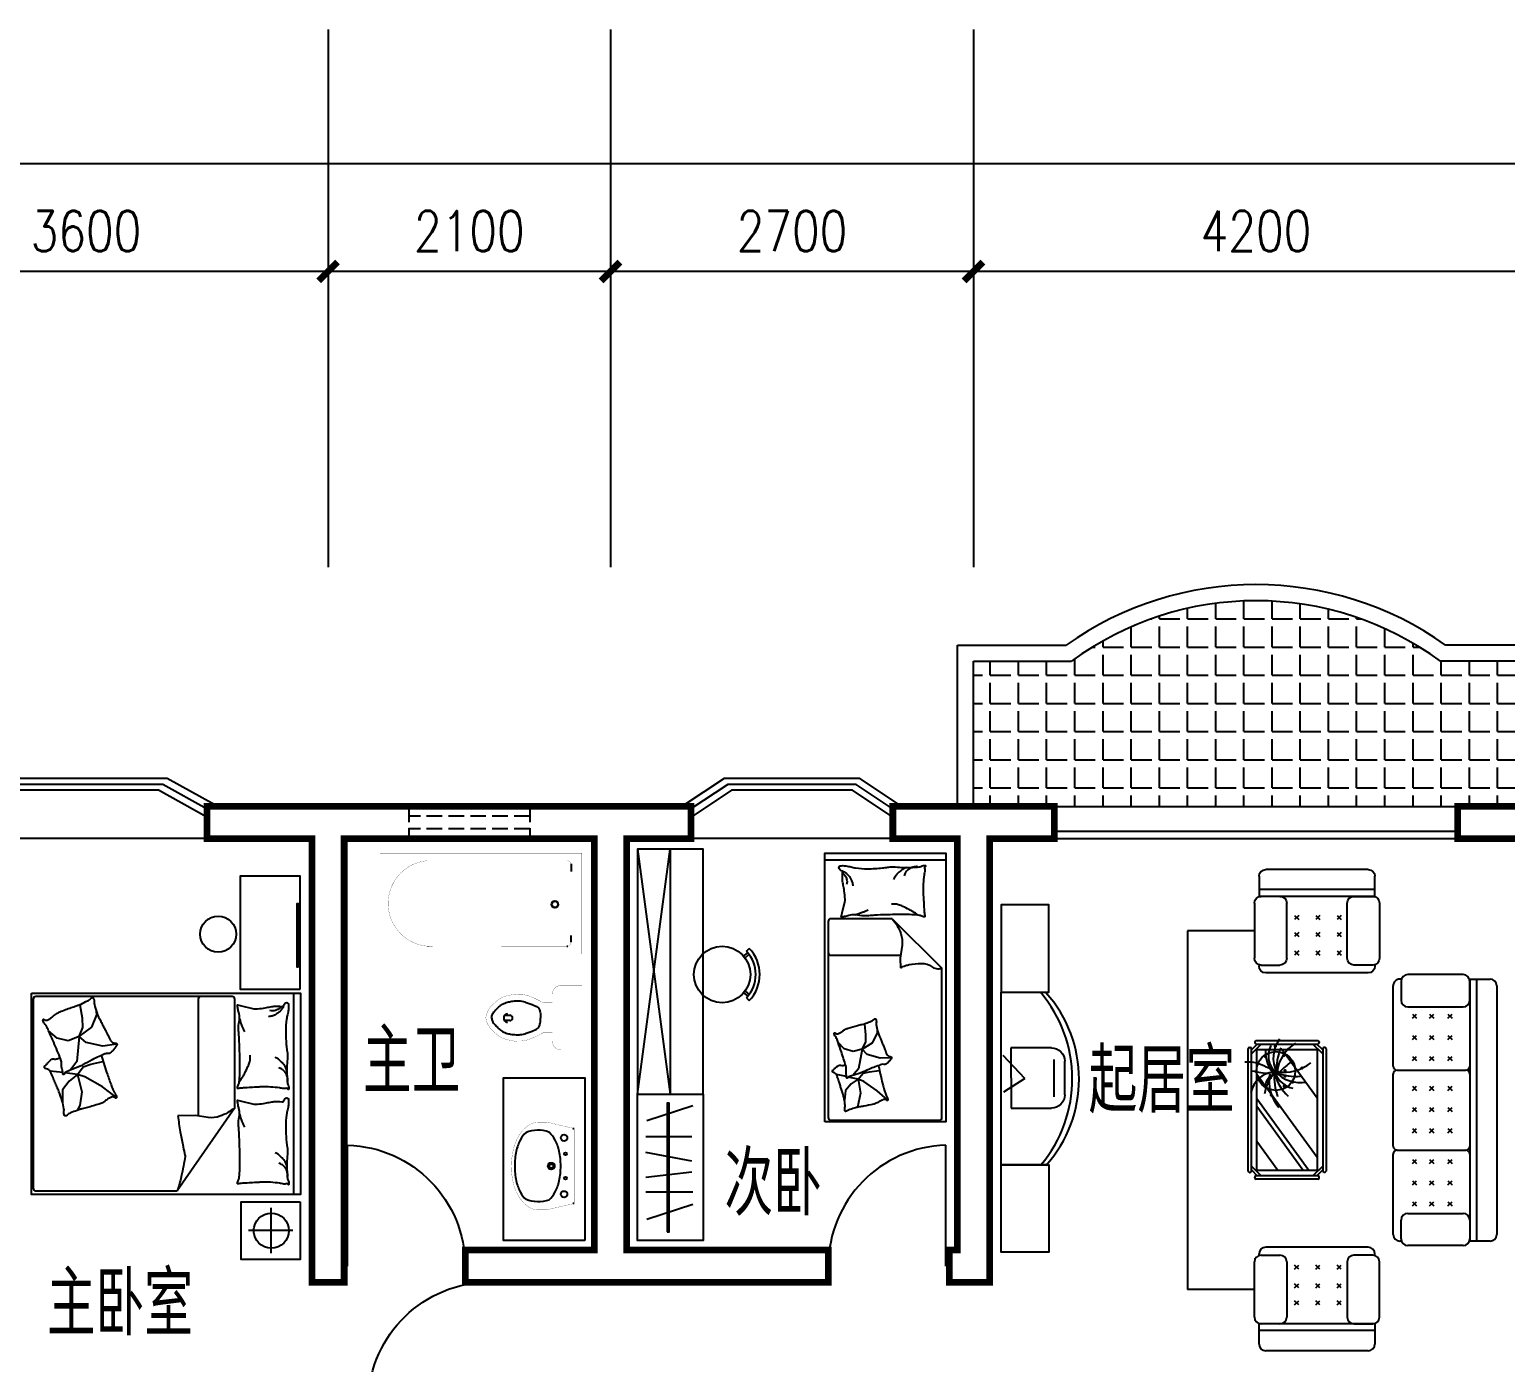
# Model space of a CAD drawing. Header units: millimetres. Extents: x 643 to 40043, y 348 to 31548.
# Drawn here: x 7823 to 18798, y 21630 to 31548 of the extents above; entities that cross this region are included whole.
import ezdxf
from ezdxf.enums import TextEntityAlignment as Align

# ---------------------------------------------------------------- set-up
doc = ezdxf.new("R2010")
doc.units = ezdxf.units.MM
doc.linetypes.add('DASH', pattern=[0.35, 0.25, -0.1])
for name, color, linetype in [('AXIS', 3, 'Continuous'), ('GROUND', 2, 'Continuous'), ('PUB_TEXT', 7, 'Continuous'), ('PUB_WALL', 255, 'Continuous'), ('PUB_WINDW', 7, 'Continuous'), ('WALL', 255, 'Continuous'), ('WINDOW', 2, 'Continuous')]:
    doc.layers.add(name, color=color, linetype=linetype)
doc.styles.add('_HZDX', font='txt.shx', dxfattribs={"width": 0.8, "bigfont": 'HZDX.shx'})
doc.styles.add('DIM_FONT', font='SIMPLEX', dxfattribs={"width": 0.8})
doc.styles.add('SIMPLEX', font='SIMPLEX.SHX')
doc.styles.get("Standard").update_dxf_attribs({"font": 'arial.ttf'})
doc.dimstyles.new('AXIS', dxfattribs={"dimtxt": 300, "dimasz": 1, "dimexe": 250, "dimexo": 300, "dimgap": 0.09, "dimtad": 1, "dimdec": 0, "dimzin": 0, "dimdsep": 46, "dimtxsty": 'DIM_FONT', "dimblk": '_DIMX', "dimcen": 0.09, "dimse1": 1, "dimse2": 1, "dimclrt": 7, "dimadec": 0, "dimazin": 0, "dimtfac": 1, "dimtdec": 0, "dimtix": 1, "dimtmove": 2, "dimatfit": 3, "dimldrblk": '_DIMX', "dimfxl": 1, "dimtolj": 1, "dimtzin": 0, "dimarcsym": 0})

# ---------------------------------------------------------------- blocks, each defined once
blk = doc.blocks.new('_DIMX')
at = {"const_width": 50}
blk.add_lwpolyline([(-70, -70), (70, 70)], dxfattribs=at)
blk = doc.blocks.new('*D35')
at = {"color": 0, "linetype": 'ByBlock', "transparency": 16777216}
blk.add_line((-228213, 37582), (-232411, 37582), dxfattribs=at)
at = {"layer": 'DEFPOINTS', "color": 0, "linetype": 'ByBlock', "transparency": 16777216}
for p in [(-232412, 37582), (-232412, 35382), (-228212, 35382)]:
    blk.add_point(p, dxfattribs=at)
at = {"color": 0, "linetype": 'ByBlock', "transparency": 16777216, "rotation": 180}
blk.add_blockref('_DIMX', (-232412, 37582), dxfattribs=at)
at = {"color": 0, "linetype": 'ByBlock', "transparency": 16777216}
blk.add_blockref('_DIMX', (-228212, 37582), dxfattribs=at)
at = {"color": 7, "linetype": 'ByBlock', "transparency": 16777216, "insert": (-230312, 37882), "char_height": 300, "attachment_point": 5, "style": 'DIM_FONT'}
blk.add_mtext('\\A1;4200', dxfattribs=at)
blk = doc.blocks.new('*D34')
at = {"color": 0, "linetype": 'ByBlock', "transparency": 16777216}
blk.add_line((-232413, 37582), (-235111, 37582), dxfattribs=at)
at = {"layer": 'DEFPOINTS', "color": 0, "linetype": 'ByBlock', "transparency": 16777216}
for p in [(-235112, 37582), (-235112, 35382), (-232412, 35382)]:
    blk.add_point(p, dxfattribs=at)
at = {"color": 0, "linetype": 'ByBlock', "transparency": 16777216, "rotation": 180}
blk.add_blockref('_DIMX', (-235112, 37582), dxfattribs=at)
at = {"color": 0, "linetype": 'ByBlock', "transparency": 16777216}
blk.add_blockref('_DIMX', (-232412, 37582), dxfattribs=at)
at = {"color": 7, "linetype": 'ByBlock', "transparency": 16777216, "insert": (-233762, 37882), "char_height": 300, "attachment_point": 5, "style": 'DIM_FONT'}
blk.add_mtext('\\A1;2700', dxfattribs=at)
blk = doc.blocks.new('*D33')
at = {"color": 0, "linetype": 'ByBlock', "transparency": 16777216}
blk.add_line((-235113, 37582), (-237211, 37582), dxfattribs=at)
at = {"layer": 'DEFPOINTS', "color": 0, "linetype": 'ByBlock', "transparency": 16777216}
for p in [(-237212, 37582), (-237212, 35382), (-235112, 35382)]:
    blk.add_point(p, dxfattribs=at)
at = {"color": 0, "linetype": 'ByBlock', "transparency": 16777216, "rotation": 180}
blk.add_blockref('_DIMX', (-237212, 37582), dxfattribs=at)
at = {"color": 0, "linetype": 'ByBlock', "transparency": 16777216}
blk.add_blockref('_DIMX', (-235112, 37582), dxfattribs=at)
at = {"color": 7, "linetype": 'ByBlock', "transparency": 16777216, "insert": (-236162, 37882), "char_height": 300, "attachment_point": 5, "style": 'DIM_FONT'}
blk.add_mtext('\\A1;2100', dxfattribs=at)
blk = doc.blocks.new('*D32')
at = {"color": 0, "linetype": 'ByBlock', "transparency": 16777216}
blk.add_line((-237213, 37582), (-240811, 37582), dxfattribs=at)
at = {"layer": 'DEFPOINTS', "color": 0, "linetype": 'ByBlock', "transparency": 16777216}
for p in [(-240812, 37582), (-240812, 35382), (-237212, 35382)]:
    blk.add_point(p, dxfattribs=at)
at = {"color": 0, "linetype": 'ByBlock', "transparency": 16777216, "rotation": 180}
blk.add_blockref('_DIMX', (-240812, 37582), dxfattribs=at)
at = {"color": 0, "linetype": 'ByBlock', "transparency": 16777216}
blk.add_blockref('_DIMX', (-237212, 37582), dxfattribs=at)
at = {"color": 7, "linetype": 'ByBlock', "transparency": 16777216, "insert": (-239012, 37882), "char_height": 300, "attachment_point": 5, "style": 'DIM_FONT'}
blk.add_mtext('\\A1;3600', dxfattribs=at)
blk = doc.blocks.new('*D31')
at = {"color": 0, "linetype": 'ByBlock', "transparency": 16777216}
blk.add_line((-213013, 38382), (-240811, 38382), dxfattribs=at)
at = {"layer": 'DEFPOINTS', "color": 0, "linetype": 'ByBlock', "transparency": 16777216}
for p in [(-240812, 38382), (-240812, 35382), (-213012, 35382)]:
    blk.add_point(p, dxfattribs=at)
at = {"color": 0, "linetype": 'ByBlock', "transparency": 16777216, "rotation": 180}
blk.add_blockref('_DIMX', (-240812, 38382), dxfattribs=at)
at = {"color": 0, "linetype": 'ByBlock', "transparency": 16777216}
blk.add_blockref('_DIMX', (-213012, 38382), dxfattribs=at)
at = {"color": 7, "linetype": 'ByBlock', "transparency": 16777216, "insert": (-226912, 38682), "char_height": 300, "attachment_point": 5, "style": 'DIM_FONT'}
blk.add_mtext('\\A1;27800', dxfattribs=at)
blk = doc.blocks.new('M_A13ZTG')
for p, q in [((-0.5018, 0.2083), (0.4982, 0.2083)), ((-0.5018, 0.2083), (-0.5018, 0.1896)), ((-0.5018, 0.1896), (0.4982, 0.1896)), ((0.4982, 0.2083), (0.4982, 0.1896))]:
    blk.add_line(p, q)
blk = doc.blocks.new('M_A2ZXL')
blk.add_line((-0.472, 0), (-0.472, -1))
blk.add_arc((-0.5, 0), 1, 271.6231, 0)
blk = doc.blocks.new('M_E4')
for p, q in [((670, -80), (670, -137)), ((670, -86), (670, -97)), ((670, -663), (670, -614))]:
    blk.add_line(p, q)
at = {"const_width": 1.5}
for points in [[(-750, -750), (-750, 0)], [(-750, 0), (750, 0)], [(750, 0), (750, -750)], [(608, -56), (640, -56)], [(670, -90), (670, -656)], [(670, -663), (670, -655)], [(750, -750), (-750, -750)]]:
    blk.add_lwpolyline(points, dxfattribs=at)
for points in [[(-399, -56, 0.930688), (-388, -693, 0.930688)], [(670, -86, 0.414214), (640, -56, 0.414214)], [(670, -90, 0.041784), (670, -85, 0.412615)], [(640, -693, 0.414214), (670, -663, 0.414214)]]:
    blk.add_lwpolyline(points, format="xyb", dxfattribs=at)
at = {"const_width": 1.5, "flags": 128}
for points in [[(-399, -56), (608, -56)], [(-399, -694), (645, -692)]]:
    blk.add_lwpolyline(points, dxfattribs=at)
for radius in [25, 23]:
    blk.add_circle((550, -381), radius)
blk.add_arc((640, -663), 30, 270, 280.176)
at = {"width": 0.8, "flags": 9}
for tag in ['XSIZE', 'YSIZE']:
    blk.add_attdef(tag, (0, 0), '', height=0.5, dxfattribs=at)
blk = doc.blocks.new('M_E13')
for p, q in [((-572, 18), (-536, 18)), ((-572, 18), (-572, 18)), ((-536, -22), (-572, -21))]:
    blk.add_line(p, q)
at = {"const_width": 1.5}
for points in [[(-155, 240, 0.414214), (-220, 175, 0.414214)], [(-715, 0, -0.037932), (-709, 28, -0.057502), (-702, 46, -0.011128), (-686, 72, -0.047419), (-682, 78, -0.013557), (-669, 92, -0.010422), (-651, 109, -0.006492), (-632, 126, -0.010986), (-621, 135, -0.031118), (-607, 144, -0.031821), (-592, 152, -0.025304), (-572, 159, -0.028493), (-555, 164), (-520, 171), (-500, 175, -0.104917), (-492, 175, 0.047512), (-474, 173, 0.018859), (-460, 173, -0.025251), (-449, 173, -0.024361), (-434, 171, -0.018727), (-416, 168, -0.011084), (-401, 164, -0.017664), (-391, 161, -0.012553), (-375, 154, -0.012341), (-358, 147), (-320, 128, -0.005054), (-308, 122, -0.002567), (-285, 110)], [(-715, 0, 0.037932), (-709, -28, 0.057502), (-702, -46, 0.011128), (-686, -72, 0.047419), (-682, -78, 0.013557), (-669, -92, 0.010422), (-651, -109, 0.006492), (-632, -126, 0.010986), (-621, -135, 0.031118), (-607, -144, 0.031821), (-592, -152, 0.025304), (-572, -159, 0.028493), (-555, -164), (-520, -171), (-500, -175, 0.104917), (-492, -175, -0.047512), (-474, -173, -0.018859), (-460, -173, 0.025251), (-449, -173, 0.024361), (-434, -171, 0.018727), (-416, -168, 0.011084), (-401, -164, 0.017664), (-391, -161, 0.012553), (-375, -154, 0.012341), (-358, -147), (-320, -128, 0.005054), (-308, -122, 0.002567), (-285, -110)], [(-220, -175, 0.414214), (-155, -240, 0.414214)]]:
    blk.add_lwpolyline(points, format="xyb", dxfattribs=at)
for points in [[(0, 240), (-155, 240)], [(0, -240), (0, 240)], [(-220, 110), (-285, 110)], [(-220, 175), (-220, -175)], [(-285, -110), (-220, -110)], [(-155, -240), (0, -240)]]:
    blk.add_lwpolyline(points, dxfattribs=at)
for points in [[(-672, -1, -0.054114), (-666, 25, -0.08891), (-658, 39, -0.006714), (-643, 55, -0.014531), (-636, 63, -0.010713), (-618, 80, -0.017575), (-606, 90, -0.037222), (-591, 100, -0.034599), (-573, 109, -0.02298), (-556, 115, -0.023613), (-539, 119, -0.014842), (-522, 122, -0.012533), (-502, 125, -0.021838), (-477, 126, -0.029407), (-459, 125, -0.029465), (-436, 121, -0.031881), (-416, 114), (-371, 97), (-337, 83, -0.135973), (-324, 73, -0.099517), (-314, 52, -0.016651), (-311, 40, -0.010977), (-308, 20, -0.015331), (-308, 12, -0.010106), (-307, -1)], [(-672, -1, 0.054114), (-666, -26, 0.08891), (-658, -40, 0.006714), (-643, -57, 0.014531), (-636, -64, 0.010713), (-618, -82, 0.017575), (-606, -92, 0.037222), (-591, -102, 0.034599), (-573, -111, 0.02298), (-556, -117, 0.023613), (-539, -121, 0.014842), (-522, -124, 0.012533), (-502, -126, 0.021838), (-477, -127, 0.029407), (-459, -126, 0.029465), (-436, -122, 0.031881), (-416, -116), (-371, -99), (-337, -85, 0.135973), (-324, -75, 0.099517), (-314, -54, 0.016651), (-311, -41, 0.010977), (-308, -21, 0.015331), (-308, -13, 0.010106), (-307, -1)]]:
    blk.add_lwpolyline(points, format="xyb")
for centre, radius, start, end in [((-549, -3), 33.2, 100.0495, 259.9505), ((-536, -2), 20, 270, 90)]:
    blk.add_arc(centre, radius, start, end)
at = {"width": 0.8, "flags": 9}
for tag in ['XSIZE', 'YSIZE']:
    blk.add_attdef(tag, (0, 0), '', height=0.5, dxfattribs=at)
blk = doc.blocks.new('_GCBLK')
at = {"linetype": 'DASH'}
for p, q in [((-0.5, -0.5), (-0.5, 0.5)), ((0.5, -0.5), (0.5, 0.5)), ((-0.5, 0.2), (0.5, 0.2)), ((-0.5, -0.2), (0.5, -0.2))]:
    blk.add_line(p, q, dxfattribs=at)
at = {"style": 'SIMPLEX', "flags": 9}
blk.add_attdef('A', text='', height=1, dxfattribs=at).set_placement((0, 1.5), align=Align.MIDDLE)
blk = doc.blocks.new('M_E11')
for p, q in [((-280, -10), (-280, 0)), ((280, 0), (280, -10)), ((-251, -189), (-251, -186)), ((-248, -183), (-250, -185))]:
    blk.add_line(p, q)
at = {"const_width": 1.5}
for points in [[(-280, 0), (280, 0)], [(-326, -200), (-280, -5)], [(326, -204), (280, -5)]]:
    blk.add_lwpolyline(points, dxfattribs=at)
for points in [[(253, -188, 0.098208), (193, -141, 0.066287), (110, -111, 0.052428), (0, -100, 0.052428), (-110, -111, 0.066287), (-193, -141, 0.093876), (-251, -186, 0.171377)], [(-250, -358, 0.091341), (-193, -401, 0.066287), (-110, -431, 0.052428), (0, -442, 0.052428), (110, -431, 0.066287), (193, -401, 0.091756), (250, -358, 0.171377)]]:
    blk.add_lwpolyline(points, format="xyb")
for points in [[(-326, -200, 0.008223), (-326, -204, 0.149285)], [(-326, -266, 0.149285), (-304, -337, 0.107079), (-231, -408, 0.075625), (-131, -450, 0.062436), (-1, -467, 0.062436), (130, -452, 0.075625), (230, -410, 0.107079), (304, -339, 0.149285), (326, -268, 0.005205), (326, -266, 0.086596)]]:
    blk.add_lwpolyline(points, format="xyb", dxfattribs=at)
at = {"const_width": 1.5, "flags": 128}
for points in [[(-326, -204), (-326, -268)], [(326, -204), (326, -268)]]:
    blk.add_lwpolyline(points, dxfattribs=at)
at = {"flags": 128}
for points in [[(-253, -188, 0.172546), (-250, -358, 0.726395)], [(253, -188, -0.172546), (250, -358, -0.726395)]]:
    blk.add_lwpolyline(points, format="xyb", dxfattribs=at)
for centre, radius in [((-210, -75), 24), ((-210, -75), 24), ((-210, -75), 24), ((-90, -65), 10), ((90, -65), 10), ((210, -75), 24), ((0, -170), 25), ((0, -170), 15)]:
    blk.add_circle(centre, radius)
blk.add_arc((-250, -186), 1, 131.3224, 180)
at = {"width": 0.8, "flags": 9}
for tag in ['XSIZE', 'YSIZE']:
    blk.add_attdef(tag, (0, 0), '', height=0.5, dxfattribs=at)
blk = doc.blocks.new('M_C54TQD')
for p, q in [((0, -52), (1500, -52)), ((26, -509), (26, -1968)), ((853, -489), (46, -489)), ((853, -489), (1472, -916)), ((46, -761), (915, -761)), ((1472, -1968), (1472, -916)), ((381, -1368), (395, -1471)), ((778, -1368), (698, -1472)), ((161, -1514), (137, -1518)), ((255, -1552), (161, -1514)), ((395, -1471), (369, -1593)), ((528, -1559), (509, -1470)), ((698, -1472), (623, -1603)), ((90, -1638), (87, -1645)), ((188, -1621), (90, -1638)), ((257, -1618), (188, -1621)), ((324, -1645), (255, -1552)), ((324, -1645), (257, -1618)), ((369, -1593), (324, -1645)), ((324, -1645), (510, -1664)), ((324, -1645), (355, -1728)), ((548, -1617), (528, -1559)), ((605, -1658), (548, -1617)), ((623, -1603), (605, -1658)), ((605, -1658), (734, -1626)), ((734, -1626), (837, -1640)), ((837, -1640), (873, -1660)), ((355, -1728), (335, -1810)), ((510, -1664), (560, -1700)), ((560, -1700), (572, -1709)), ((605, -1658), (594, -1752)), ((605, -1658), (655, -1721)), ((655, -1721), (720, -1769)), ((335, -1810), (281, -1873)), ((592, -1767), (580, -1861)), ((720, -1769), (813, -1769)), ((46, -1988), (1452, -1988))]:
    blk.add_line(p, q)
blk.add_lwpolyline([(0, -2000), (0, 0), (1500, 0), (1500, -2000)], close=True)
for points in [[(101, -127, -0.263368), (73, -108, -0.494818), (82, -89, -0.049225), (100, -88, -0.036831), (124, -89, -0.031893), (161, -97, 0.035782), (195, -104, 0.032941), (285, -110, 0.026564), (396, -104, 0.017905), (434, -99, -0.033397), (454, -97, -0.03204), (491, -97, 0.018442), (555, -101, 0.010837), (620, -100, 0.014624), (668, -97, 0.111249), (691, -89, -0.153708), (708, -86, -0.076444), (715, -87, -0.215512), (717, -89, -0.585858), (714, -92, 0.363489), (709, -95, 0.191716), (709, -106, -0.129675), (711, -123, -0.01735), (708, -140, 0.019326), (706, -155, 0.018818), (699, -223, 0.021828), (698, -283, 0.006204), (700, -316, 0.001963), (706, -423, 0.028341), (710, -459, -0.117014), (709, -468, -0.36606), (708, -469, -0.03973), (694, -466, -0.048309), (681, -461, 0.062981), (670, -457, 0.04058), (647, -454, 0.014345), (580, -451, 0.005484), (454, -452, 0.007153), (358, -455, 0.008762), (316, -458, -0.008153), (270, -461, -0.06251), (213, -456, 0.078669), (167, -454, 0.047825), (145, -459, -0.034494), (114, -466, -0.023571), (89, -469, -0.510228), (88, -468), (95, -438), (116, -356, 0.073041), (118, -336, 0.023305), (112, -275, 0.018299), (108, -252, -0.01097), (101, -214, -0.042281), (98, -180, -0.027201), (101, -126)], [(575, -101, 0.027842), (551, -111, 0.048685), (539, -119, 0.023666), (511, -144, 0.031223), (492, -164, 0.046801), (486, -172, 0.023191), (478, -189)], [(657, -95, 0.088153), (622, -98, 0.088153), (591, -114, 0.077547), (569, -135, 0.077547), (555, -162)], [(810, -127, -0.263368), (782, -108, -0.494818), (791, -89, -0.049225), (809, -88, -0.036831), (833, -89, -0.031893), (871, -97, 0.035782), (905, -104, 0.032941), (994, -110, 0.026564), (1106, -104, 0.017905), (1143, -99, -0.033397), (1163, -97, -0.03204), (1200, -97, 0.018442), (1265, -101, 0.010837), (1329, -100, 0.014624), (1377, -97, 0.111249), (1400, -89, -0.153708), (1417, -86, -0.076444), (1424, -87, -0.215512), (1426, -89, -0.585858), (1423, -92, 0.363489), (1419, -95, 0.191716), (1419, -106, -0.129675), (1421, -123, -0.01735), (1418, -140, 0.019326), (1415, -155, 0.018818), (1408, -223, 0.021828), (1407, -283, 0.006204), (1409, -316, 0.001963), (1415, -423, 0.028341), (1419, -459, -0.117014), (1419, -468, -0.36606), (1417, -469, -0.03973), (1404, -466, -0.048309), (1390, -461, 0.062981), (1379, -457, 0.04058), (1356, -454, 0.014345), (1289, -451, 0.005484), (1164, -452, 0.007153), (1067, -455, 0.008762), (1025, -458, -0.008153), (979, -461, -0.06251), (922, -456, 0.078669), (877, -454, 0.047825), (854, -459, -0.034494), (823, -466, -0.023571), (798, -469, -0.510228), (797, -468), (805, -438), (825, -356, 0.073041), (827, -336, 0.023305), (821, -275, 0.018299), (817, -252, -0.01097), (810, -214, -0.042281), (807, -180, -0.027201), (810, -126)], [(1284, -101, 0.027842), (1260, -111, 0.048685), (1248, -119, 0.023666), (1220, -144, 0.031223), (1201, -164, 0.046801), (1196, -172, 0.023191), (1188, -189)], [(1366, -95, 0.088153), (1332, -98, 0.088153), (1300, -114, 0.077547), (1279, -135, 0.077547), (1265, -162)], [(99, -143, -0.05369), (114, -156, -0.070312), (122, -168, -0.015448), (125, -177, -0.013244), (129, -187, -0.082127), (132, -205, -0.064164), (129, -228)], [(101, -127, -0.077379), (136, -152, -0.077379), (161, -187, -0.047525), (171, -211, -0.047525), (176, -238)], [(191, -454, 0.009729), (219, -445, 0.009729), (246, -435, 0.007971), (267, -426, 0.007971), (289, -416)], [(661, -455, 0.016108), (622, -429, 0.024599), (595, -414, 0.009477), (546, -391, 0.015937), (516, -378, 0.072521), (500, -375, 0.033339), (463, -375)], [(901, -454, 0.009729), (928, -445, 0.009729), (955, -435, 0.007971), (977, -426, 0.007971), (998, -416)], [(853, -489, -0.085272), (917, -599, -0.124044), (926, -686), (912, -782), (914, -912)], [(914, -912, 0.007867), (1032, -894, 0.009508), (1128, -876, 0.006616), (1193, -862, -0.023828), (1212, -858, -0.080713), (1230, -859, -0.009591), (1383, -891, -0.013133), (1416, -899, -0.007859), (1472, -916)], [(464, -1480, 0.025626), (476, -1478, 0.0108), (605, -1436, 0.00456), (692, -1405, 0.01125), (727, -1391, 0.069394), (746, -1380, -0.079756), (763, -1371, -0.106399), (778, -1368, -0.328642), (782, -1372, -0.299547), (779, -1378, 0.189917), (774, -1387, 0.033518), (773, -1397, 0.075627), (773, -1402, 0.053489), (776, -1410, 0.017838), (788, -1432, 0.038394), (805, -1456, -0.059529), (816, -1472, -0.035943), (826, -1498, -0.011245), (852, -1585, -0.006203), (862, -1624, 0.010783), (868, -1647, 0.019485), (873, -1660, 0.005062), (892, -1710, 0.101392), (909, -1736, -0.223768), (914, -1749, -0.25558), (911, -1754, -0.081563), (895, -1759, -0.071805), (878, -1759, 0.069985), (861, -1759, 0.03546), (801, -1772, 0.029432), (732, -1797, 0.001554), (699, -1811, -0.00152), (665, -1826, -0.004735), (629, -1840, 0.00382), (586, -1859, 0.296001), (564, -1891, -0.649774), (542, -1900, -0.02319), (538, -1895, 0.0288), (534, -1892, 0.005727), (527, -1886, -0.004358), (519, -1878, -0.027528), (502, -1861, -0.046214), (493, -1850, -0.194121), (490, -1833, 0.133719), (489, -1809, 0.005779), (482, -1787, 0.008882)]]:
    blk.add_lwpolyline(points, format="xyb")
blk.add_lwpolyline([(58, -1583, 0.101392), (40, -1559, -0.223768), (34, -1546, -0.25558), (36, -1541, -0.081563), (52, -1535, -0.071805), (69, -1534, 0.069985), (86, -1532, 0.03546), (145, -1515, 0.029432), (211, -1485, 0.001554), (244, -1468, -0.00152), (276, -1451, -0.004735), (311, -1433, 0.00382), (353, -1412, 0.296001), (372, -1378, -0.649774), (393, -1367, -0.02319), (398, -1372, 0.0288), (402, -1375, 0.005727), (409, -1380, -0.004358), (418, -1387, -0.027528), (436, -1403, -0.046214), (445, -1414, -0.194121), (450, -1430, 0.133719), (453, -1454, 0.011505), (471, -1496, 0.008882), (497, -1550, 0.012426), (535, -1618, -0.033612), (547, -1644), (570, -1701), (588, -1744, 0.224341), (603, -1757, -0.722772), (603, -1766, -0.103513), (599, -1767, 0.053465), (592, -1767, 0.030109), (569, -1772, -0.031436), (547, -1776, -0.05324), (532, -1776, 0.05518), (517, -1777, 0.056271), (492, -1783, 0.0108), (366, -1835, 0.00456), (281, -1873, 0.01125), (247, -1889, 0.069394), (229, -1902, -0.079756), (213, -1912, -0.106399), (199, -1915, -0.328642), (195, -1912, -0.299547), (196, -1906, 0.189917), (201, -1896, 0.033518), (202, -1886, 0.075627), (201, -1882, 0.053489), (197, -1874, 0.017838), (184, -1853, 0.038394), (165, -1830, -0.059529), (153, -1815, -0.035943), (140, -1790, -0.011245), (108, -1705, -0.006203), (95, -1667, 0.010783), (87, -1645, 0.019485), (82, -1632, 0.005062)], format="xyb", close=True)
for centre, start, end in [((46, -509), 90, 180), ((46, -741), 180, 270), ((46, -1968), 180, 270), ((1452, -1968), 270, 0)]:
    blk.add_arc(centre, 20, start, end)
at = {"style": 'DIM_FONT', "width": 0.8, "flags": 9}
for tag in ['XSIZE', 'YSIZE']:
    blk.add_attdef(tag, (0, 0), '', height=0.5, dxfattribs=at)
blk = doc.blocks.new('M_B1ZDK')
for points in [[(0.5331, 0.549), (0.3361, 1.3649), (-0.3361, 1.3649), (-0.5418, 0.5128)], [(0.5012, 0.4163), (0.318, 1.1838), (-0.318, 1.1838), (-0.5012, 0.4283)], [(0.5, 0.1667), (0.3, 1.0027), (-0.3, 1.0027), (-0.5, 0.1667)]]:
    blk.add_lwpolyline(points)
blk = doc.blocks.new('M_C55HKH')
for p, q in [((0, -52), (900, -52)), ((26, -509), (26, -1968)), ((503, -489), (46, -489)), ((503, -489), (872, -858)), ((46, -761), (564, -761)), ((872, -1968), (872, -858)), ((299, -1273), (295, -1270)), ((307, -1352), (299, -1273)), ((146, -1456), (100, -1409)), ((278, -1459), (305, -1407)), ((278, -1459), (357, -1410)), ((305, -1407), (307, -1352)), ((357, -1410), (393, -1337)), ((393, -1337), (392, -1318)), ((211, -1478), (146, -1456)), ((278, -1459), (211, -1478)), ((278, -1459), (251, -1606)), ((317, -1498), (278, -1459)), ((412, -1527), (317, -1498)), ((495, -1523), (412, -1527)), ((219, -1643), (211, -1652)), ((251, -1606), (219, -1643)), ((249, -1682), (286, -1639)), ((286, -1639), (333, -1628)), ((333, -1628), (405, -1618)), ((163, -1664), (89, -1649)), ((196, -1718), (154, -1766)), ((249, -1682), (175, -1667)), ((249, -1682), (196, -1718)), ((249, -1682), (266, -1787)), ((292, -1700), (249, -1682)), ((391, -1769), (292, -1700)), ((154, -1766), (147, -1841)), ((266, -1787), (243, -1892)), ((469, -1839), (391, -1769)), ((46, -1988), (852, -1988))]:
    blk.add_line(p, q)
blk.add_lwpolyline([(0, -2000), (0, 0), (900, 0), (900, -2000)], close=True)
for points in [[(135, -134, -0.263368), (107, -115, -0.494818), (116, -96, -0.049225), (134, -94, -0.036831), (158, -96, -0.031893), (196, -104, 0.035782), (230, -111, 0.032941), (319, -117, 0.026564), (430, -111, 0.017905), (468, -106, -0.033397), (488, -104, -0.03204), (525, -104, 0.018442), (590, -107, 0.010837), (654, -107, 0.014624), (702, -104, 0.111249), (725, -96, -0.153708), (742, -92, -0.076444), (749, -94, -0.215512), (751, -96, -0.585858), (748, -99, 0.363489), (744, -102, 0.191716), (743, -113, -0.129675), (745, -130, -0.01735), (742, -147, 0.019326), (740, -162, 0.018818), (733, -230, 0.021828), (732, -289, 0.006204), (734, -323, 0.001963), (740, -430, 0.028341), (744, -466, -0.117014), (744, -475, -0.36606), (742, -476, -0.03973), (728, -473, -0.048309), (715, -468, 0.062981), (704, -464, 0.04058), (681, -461, 0.014345), (614, -458, 0.005484), (488, -459, 0.007153), (392, -462, 0.008762), (350, -465, -0.008153), (304, -468, -0.06251), (247, -463, 0.078669), (201, -461, 0.047825), (179, -466, -0.034494), (148, -473, -0.023571), (123, -476, -0.510228), (122, -475), (129, -445), (150, -363, 0.073041), (152, -343, 0.023305), (146, -282, 0.018299), (142, -259, -0.01097), (135, -221, -0.042281), (132, -187, -0.027201), (135, -133)], [(609, -107, 0.027842), (585, -118, 0.048685), (573, -126, 0.023666), (545, -150, 0.031223), (526, -171, 0.046801), (521, -179, 0.023191), (513, -196)], [(691, -102, 0.088153), (656, -105, 0.088153), (625, -120, 0.077547), (604, -142, 0.077547), (590, -169)], [(133, -150, -0.05369), (148, -163, -0.070312), (156, -175, -0.015448), (159, -183, -0.013244), (163, -194, -0.082127), (166, -212, -0.064164), (163, -235)], [(135, -134, -0.077379), (170, -159, -0.077379), (195, -194, -0.047525), (205, -218, -0.047525), (210, -244)], [(225, -460, 0.009729), (253, -451, 0.009729), (280, -441, 0.007971), (301, -432, 0.007971), (323, -423)], [(695, -462, 0.016108), (656, -436, 0.024599), (629, -421, 0.009477), (580, -397, 0.015937), (550, -385, 0.072521), (534, -381, 0.033339), (498, -381)], [(503, -489, -0.085272), (566, -599, -0.124044), (575, -686), (562, -782), (563, -854)], [(563, -854, -0.027362), (602, -838, -0.040834), (629, -830, -0.038441), (717, -821, -0.076528), (761, -826, -0.103649), (788, -840, 0.093398), (818, -857, 0.072727), (841, -861, 0.052315), (872, -858)], [(400, -1581, 0.025626), (402, -1591, 0.0108), (426, -1697, 0.00456), (445, -1769, 0.01125), (454, -1797, 0.069394), (462, -1813, -0.079756), (468, -1827, -0.106399), (469, -1839, -0.328642), (466, -1842, -0.299547), (461, -1840, 0.189917), (454, -1835, 0.033518), (446, -1833, 0.075627), (442, -1833, 0.053489), (436, -1835, 0.017838), (418, -1843, 0.038394), (397, -1855, -0.059529), (384, -1862, -0.035943), (362, -1869, -0.011245), (291, -1884, -0.006203), (259, -1889, 0.010783), (241, -1893, 0.019485), (230, -1895, 0.005062), (188, -1908, 0.101392), (167, -1919, -0.223768), (156, -1922, -0.25558), (153, -1920, -0.081563), (150, -1907, -0.071805), (151, -1893, 0.069985), (152, -1879, 0.03546), (145, -1831, 0.029432), (130, -1774, 0.001554), (121, -1746, -0.00152), (112, -1718, -0.004735), (102, -1689, 0.00382), (91, -1653, 0.296001), (66, -1634, -0.649774), (61, -1616, -0.02319), (65, -1613, 0.0288), (68, -1610, 0.005727), (73, -1605, -0.004358), (80, -1599, -0.027528), (94, -1586, -0.046214), (104, -1580, -0.194121), (117, -1579, 0.133719), (137, -1580, 0.005779), (155, -1575, 0.008882)]]:
    blk.add_lwpolyline(points, format="xyb")
blk.add_lwpolyline([(345, -1251, 0.101392), (366, -1238, -0.223768), (377, -1234, -0.25558), (380, -1236, -0.081563), (384, -1249, -0.071805), (384, -1263, 0.069985), (384, -1277, 0.03546), (394, -1324, 0.029432), (414, -1380, 0.001554), (425, -1407, -0.00152), (437, -1434, -0.004735), (448, -1462, 0.00382), (462, -1497, 0.296001), (488, -1515, -0.649774), (495, -1532, -0.02319), (491, -1536, 0.0288), (488, -1539, 0.005727), (484, -1544, -0.004358), (478, -1551, -0.027528), (464, -1564, -0.046214), (455, -1571, -0.194121), (442, -1573, 0.133719), (422, -1574, 0.011505), (387, -1586, 0.008882), (343, -1604, 0.012426), (286, -1629, -0.033612), (264, -1637), (218, -1652), (182, -1663, 0.224341), (170, -1674, -0.722772), (163, -1673, -0.103513), (163, -1670, 0.053465), (163, -1664, 0.030109), (161, -1646, -0.031436), (159, -1628, -0.05324), (160, -1616, 0.05518), (161, -1604, 0.056271), (157, -1583, 0.0108), (124, -1480, 0.00456), (100, -1409, 0.01125), (89, -1381, 0.069394), (80, -1366, -0.079756), (73, -1353, -0.106399), (71, -1341, -0.328642), (74, -1338, -0.299547), (79, -1340, 0.189917), (86, -1344, 0.033518), (94, -1345, 0.075627), (98, -1345, 0.053489), (104, -1343, 0.017838), (122, -1333, 0.038394), (141, -1319, -0.059529), (154, -1311, -0.035943), (175, -1303, -0.011245), (245, -1283, -0.006203), (276, -1275, 0.010783), (295, -1270, 0.019485), (305, -1266, 0.005062)], format="xyb", close=True)
for centre, start, end in [((46, -509), 90, 180), ((46, -741), 180, 270), ((46, -1968), 180, 270), ((852, -1968), 270, 0)]:
    blk.add_arc(centre, 20, start, end)
at = {"style": 'DIM_FONT', "width": 0.8, "flags": 9}
for tag in ['XSIZE', 'YSIZE']:
    blk.add_attdef(tag, (0, 0), '', height=0.5, dxfattribs=at)
blk = doc.blocks.new('M_C58LWA')
for p, q in [((-173, -181), (-194, -202)), ((-136, -160), (-161, -191)), ((-124, -170), (-150, -200)), ((124, -170), (150, -200)), ((136, -160), (161, -191)), ((173, -181), (194, -202))]:
    blk.add_line(p, q)
at = {"linetype": 'Continuous'}
blk.add_circle((0, 0), 210, dxfattribs=at)
for radius in [280, 250]:
    blk.add_arc((0, 0), radius, 226.2207, 313.7793)
at = {"style": 'DIM_FONT', "width": 0.8, "flags": 9}
for tag in ['XSIZE', 'YSIZE']:
    blk.add_attdef(tag, (0, 0), '', height=0.5, dxfattribs=at)
blk = doc.blocks.new('12')
for p, q in [((-110, 230), (190, 230)), ((190, 230), (190, -220)), ((-210, -120), (-210, 130)), ((-129, 143), (-129, -136)), ((87, 1), (249, 172)), ((87, 1), (246, -100)), ((190, -220), (-110, -220))]:
    blk.add_line(p, q)
for centre, start, end in [((-110, 130), 90, 180), ((-110, -120), 180, 270)]:
    blk.add_arc(centre, 100, start, end)
at = {"width": 0.8, "flags": 9}
for tag in ['YSIZE', 'XSIZE', 'XSIZE', 'YSIZE']:
    blk.add_attdef(tag, (190, 5), '', height=0.5, rotation=90, dxfattribs=at)
at = {"flags": 9}
for tag in ['YSIZE', 'XSIZE']:
    blk.add_attdef(tag, (40, -220), '', height=0.5, rotation=90, dxfattribs=at)
blk = doc.blocks.new('M_C43HGY')
at = {"linetype": 'Continuous'}
blk.add_lwpolyline([(-535.7, -275.9), (-535.7, 0), (535.7, 0), (535.7, -275.9)], dxfattribs=at)
for centre, radius, start, end in [((-2.2, 390.9), 830.9, 230.05521, 310.34376), ((-2.8, 320.1), 802.1, 228.11894, 311.88106)]:
    blk.add_arc(centre, radius, start, end, dxfattribs=at)
at = {"width": 0.8, "flags": 9}
for tag in ['XSIZE', 'YSIZE']:
    blk.add_attdef(tag, (0, 0), '', height=0.5, dxfattribs=at)
blk = doc.blocks.new('M_C47JEV')
for p, q in [((381, 770), (-381, 770)), ((-465, 250), (-465, 661)), ((-431, 711), (-431, 720)), ((-415, 711), (-275, 711)), ((-225, 661), (-225, 250)), ((225, 661), (225, 250)), ((415, 711), (275, 711)), ((431, 711), (431, 720)), ((465, 250), (465, 661)), ((-136, 606), (-166, 637)), ((-166, 606), (-136, 637)), ((-9, 606), (21, 637)), ((21, 606), (-9, 637)), ((179, 606), (149, 637)), ((149, 606), (179, 637)), ((-136, 469), (-166, 499)), ((-166, 469), (-136, 499)), ((21, 469), (-9, 499)), ((-9, 469), (21, 499)), ((179, 469), (149, 499)), ((149, 469), (179, 499)), ((-136, 342), (-166, 372)), ((-166, 342), (-136, 372)), ((21, 342), (-9, 372)), ((-9, 342), (21, 372)), ((179, 342), (149, 372)), ((149, 342), (179, 372)), ((-431, 50), (-431, 203)), ((431, 200), (-431, 200)), ((431, 150), (-431, 150)), ((-275, 200), (-415, 200)), ((275, 200), (415, 200)), ((431, 200), (431, 50)), ((381, 0), (-381, 0))]:
    blk.add_line(p, q)
for centre, start, end in [((-381, 720), 90, 180), ((381, 720), 360, 90), ((-415, 661), 90, 180), ((-275, 661), 0, 90), ((275, 661), 90, 180), ((415, 661), 0, 90), ((-415, 250), 180, 270), ((-275, 250), 270, 0), ((275, 250), 180, 270), ((415, 250), 270, 0), ((-381, 50), 180, 270), ((381, 50), 270, 0)]:
    blk.add_arc(centre, 50, start, end)
at = {"style": 'DIM_FONT', "width": 0.8, "flags": 9}
for tag in ['XSIZE', 'YSIZE']:
    blk.add_attdef(tag, (0, 0), '', height=0.5, dxfattribs=at)
blk = doc.blocks.new('M_C46QQU')
for p, q in [((-925, 770), (-327, 770)), ((-269, 770), (269, 770)), ((327, 770), (925, 770)), ((-1008, 250), (-1008, 661)), ((-975, 711), (-975, 720)), ((-958, 711), (-818, 711)), ((-768, 661), (-768, 250)), ((-298, 740), (-298, 230)), ((298, 740), (298, 230)), ((768, 661), (768, 250)), ((958, 711), (818, 711)), ((975, 711), (975, 720)), ((1008, 250), (1008, 661)), ((-713, 627), (-683, 597)), ((-683, 627), (-713, 597)), ((-556, 627), (-526, 597)), ((-526, 627), (-556, 597)), ((-398, 627), (-368, 597)), ((-368, 627), (-398, 597)), ((-138, 627), (-168, 597)), ((-168, 627), (-138, 597)), ((20, 627), (-11, 597)), ((-11, 627), (20, 597)), ((177, 627), (147, 597)), ((147, 627), (177, 597)), ((368, 627), (398, 597)), ((398, 627), (368, 597)), ((526, 627), (556, 597)), ((556, 627), (526, 597)), ((683, 627), (713, 597)), ((713, 627), (683, 597)), ((-713, 500), (-683, 469)), ((-683, 500), (-713, 469)), ((-556, 500), (-526, 469)), ((-526, 500), (-556, 469)), ((-398, 500), (-368, 469)), ((-368, 500), (-398, 469)), ((-138, 500), (-168, 469)), ((-168, 500), (-138, 469)), ((20, 500), (-11, 469)), ((-11, 500), (20, 469)), ((177, 500), (147, 469)), ((147, 500), (177, 469)), ((368, 500), (398, 469)), ((398, 500), (368, 469)), ((526, 500), (556, 469)), ((556, 500), (526, 469)), ((683, 500), (713, 469)), ((713, 500), (683, 469)), ((-713, 363), (-683, 332)), ((-683, 363), (-713, 332)), ((-526, 363), (-556, 332)), ((-556, 363), (-526, 332)), ((-398, 363), (-368, 332)), ((-368, 363), (-398, 332)), ((-138, 363), (-168, 332)), ((-168, 363), (-138, 332)), ((-11, 363), (20, 332)), ((20, 363), (-11, 332)), ((177, 363), (147, 332)), ((147, 363), (177, 332)), ((368, 363), (398, 332)), ((398, 363), (368, 332)), ((556, 363), (526, 332)), ((526, 363), (556, 332)), ((683, 363), (713, 332)), ((713, 363), (683, 332)), ((-975, 50), (-975, 203)), ((975, 200), (-975, 200)), ((975, 150), (-975, 150)), ((-818, 200), (-958, 200)), ((818, 200), (958, 200)), ((975, 200), (975, 50)), ((925, 0), (-925, 0))]:
    blk.add_line(p, q)
for centre, radius, start, end in [((-925, 720), 50, 90, 180), ((-328, 740), 30, 360, 90), ((-268, 740), 30, 90, 180), ((268, 740), 30, 0, 90), ((328, 740), 30, 90, 180), ((925, 720), 50, 360, 90), ((-958, 661), 50, 90, 180), ((-818, 661), 50, 0, 90), ((818, 661), 50, 90, 180), ((958, 661), 50, 0, 90), ((-958, 250), 50, 180, 270), ((-818, 250), 50, 270, 0), ((-328, 230), 30, 270, 0), ((-268, 230), 30, 180, 270), ((268, 230), 30, 270, 360), ((328, 230), 30, 180, 270), ((818, 250), 50, 180, 270), ((958, 250), 50, 270, 0), ((-925, 50), 50, 180, 270), ((925, 50), 50, 270, 0)]:
    blk.add_arc(centre, radius, start, end)
at = {"style": 'DIM_FONT', "width": 0.8, "flags": 9}
for tag in ['XSIZE', 'YSIZE']:
    blk.add_attdef(tag, (0, 0), '', height=0.5, dxfattribs=at)
blk = doc.blocks.new('M_C57NTX')
for p, q in [((-496, -226), (-496, 233)), ((-486, 243), (-481, 243)), ((-427, 268), (-471, 224)), ((-399, 268), (-471, 196)), ((-471, -226), (-471, 233)), ((-446, 283), (-446, 278)), ((-436, 293), (473, 293)), ((-436, 268), (473, 268)), ((-431, 72), (-217, 228)), ((-431, -116), (43, 228)), ((-431, -159), (102, 228)), ((-336, -222), (283, 228)), ((436, 268), (509, 196)), ((465, 268), (509, 224)), ((483, 283), (483, 278)), ((509, 233), (509, -226)), ((524, 243), (519, 243)), ((534, 233), (534, -226)), ((106, -222), (469, 42)), ((-399, -262), (-471, -189)), ((-427, -262), (-471, -218)), ((436, -262), (509, -189)), ((465, -262), (509, -218)), ((-486, -236), (-481, -236)), ((-446, -277), (-446, -272)), ((473, -262), (-436, -262)), ((473, -287), (-436, -287)), ((483, -277), (483, -272)), ((524, -236), (519, -236))]:
    blk.add_line(p, q)
blk.add_lwpolyline([(-431, -222), (-431, 228), (469, 228), (469, -222)], close=True)
at = {"const_width": 12}
for points in [[(123, 120, 1), (135, 120, 1)], [(225, 150, 1), (237, 150, 1)], [(253, 126, 1), (265, 126, 1)], [(288, 107, 1), (300, 107, 1)], [(409, 163, 1), (421, 163, 1)], [(189, 24, 1), (201, 24, 1)], [(264, 18, 1), (276, 18, 1)], [(277, 84, 1), (289, 84, 1)], [(294, 93, 1), (306, 93, 1)], [(297, 74, 1), (309, 74, 1)], [(305, 18, 1), (317, 18, 1)], [(308, 87, 1), (320, 87, 1)], [(418, 27, 1), (430, 27, 1)], [(486, 90, 1), (498, 90, 1)], [(220, -38, 1), (232, -38, 1)], [(324, -108, 1), (336, -108, 1)]]:
    blk.add_lwpolyline(points, format="xyb", close=True, dxfattribs=at)
blk.add_circle((308, 86), 144)
for centre, radius, start, end in [((-486, 233), 10, 90, 180), ((-481, 233), 10, 0, 90), ((-436, 283), 10, 90, 180), ((-436, 278), 10, 180, 270), ((109, 83), 193, 6.9904, 78.0284), ((781, 125), 490, 163.8561, 179.1105), ((-395, 504), 810, 328.9873, 340.361), ((156, 293), 219, 342.9456, 6.4814), ((473, 283), 10, 0, 90), ((473, 278), 10, 270, 0), ((519, 233), 10, 90, 180), ((524, 233), 10, 0, 90), ((228, -157), 293, 78.5516, 130.9815), ((110, -88), 259, 48.7581, 83.8624), ((176, 42), 126, 28.8901, 78.4579), ((421, -27), 169, 62.9909, 135.9102), ((448, -69), 233, 85.8741, 126.9558), ((280, -402), 502, 88.3286, 108.729), ((344, -194), 291, 103.0452, 139.7766), ((364, -84), 190, 114.0956, 166.2953), ((482, -98), 260, 134.4861, 189.3762), ((613, -62), 346, 155.0888, 185.9637), ((267, -555), 642, 70.5249, 87.8244), ((624, 28), 325, 171.2496, 218.2333), ((404, -128), 234, 53.3231, 115.7633), ((-1013, -1156), 1790, 39.0488, 42.6799), ((269, -208), 287, 31.315, 82.1378), ((-486, -226), 10, 180, 270), ((-481, -226), 10, 270, 0), ((-436, -272), 10, 90, 180), ((-436, -277), 10, 180, 270), ((473, -272), 10, 0, 90), ((473, -277), 10, 270, 0), ((519, -226), 10, 180, 270), ((524, -226), 10, 270, 0)]:
    blk.add_arc(centre, radius, start, end)
at = {"style": 'DIM_FONT', "width": 0.8, "flags": 9}
for tag in ['XSIZE', 'YSIZE']:
    blk.add_attdef(tag, (0, 0), '', height=0.5, dxfattribs=at)
blk = doc.blocks.new('1T4F68')
at = {"layer": 'GROUND'}
h = blk.add_hatch(dxfattribs=at)
h.set_pattern_fill('ANGLE', scale=30, style=0)
h.set_pattern_definition([(0, (1346.38, -23130.12), (0, 209.55), [152.4, -57.15]), (90, (1346.38, -23130.12), (-209.55, 1e-14), [152.4, -57.15])])
h.paths.add_polyline_path([(13505.8, -3424.5), (14105.8, -3424.5), (14105.8, -2344.5), (13377.4, -2344.5, 0.3281045), (10634.3, -2344.5), (9905.8, -2344.5), (9905.8, -3424.5), (10505.8, -3424.5)])
at = {"layer": 'AXIS', "color": 7}
for p, q in [((5105.8, 2355.5), (5105.8, -1644.5)), ((7205.8, 2355.5), (7205.8, -1644.5)), ((9905.8, 2355.5), (9905.8, -1644.5))]:
    blk.add_line(p, q, dxfattribs=at)
at = {"layer": 'GROUND', "color": 7}
for p, q in [((9785.8, -2224.5), (10595.5, -2224.5)), ((9785.8, -3424.5), (9785.8, -2224.5)), ((14225.8, -2224.5), (13416.2, -2224.5)), ((9905.8, -3424.5), (9905.8, -2344.5)), ((9905.8, -2344.5), (10634.3, -2344.5)), ((14105.8, -2344.5), (13377.4, -2344.5)), ((10505.8, -3424.5), (13505.8, -3424.5)), ((4205.8, -3664.5), (2405.8, -3664.5)), ((9305.8, -3664.5), (7805.8, -3664.5)), ((7406.7, -3743), (7651, -5564.7)), ((7406.7, -5564.7), (7651, -3743)), ((7651, -3743), (7651, -5564.7)), ((11994.7, -4349.3), (11497.8, -4349.3)), ((11497.8, -4349.3), (11497.8, -7019)), ((11994.7, -7019), (11497.8, -7019))]:
    blk.add_line(p, q, dxfattribs=at)
for points in [[(7406.7, -5564.7), (7895.4, -5564.7), (7895.4, -3743), (7406.7, -3743)], [(10111.6, -4806.8), (10464.5, -4806.8), (10464.5, -4157.5), (10111.6, -4157.5)], [(7014.7, -6653.1), (6409.6, -6653.1), (6409.6, -5444.6), (7014.7, -5444.6)], [(7406.7, -5564.7), (7894.6, -5564.7), (7894.6, -6654.1), (7406.7, -6654.1)], [(10111.6, -6092.4), (10464.5, -6092.4), (10464.5, -6741.6), (10111.6, -6741.6)]]:
    blk.add_lwpolyline(points, close=True, dxfattribs=at)
for radius, start, end in [(2435.1, 54.60708, 125.39292), (2315.1, 53.6702, 126.3298)]:
    blk.add_arc((12005.8, -4209.6), radius, start, end, dxfattribs=at)
at = {"layer": 'PUB_WALL', "color": 7, "const_width": 50}
for points in [[(4205.8, -3664.5), (4205.8, -3424.5), (7805.8, -3424.5), (7805.8, -3664.5), (7325.8, -3664.5), (7325.8, -6724.5), (8825.8, -6724.5), (8825.8, -6964.5), (6125.8, -6964.5), (6125.8, -6724.5), (7085.8, -6724.5), (7085.8, -3664.5), (5225.8, -3664.5), (5225.8, -6964.5), (4985.8, -6964.5), (4985.8, -3664.5)], [(9725.8, -6964.5), (9725.8, -6724.5), (9785.8, -6724.5), (9785.8, -3664.5), (9305.8, -3664.5), (9305.8, -3424.5), (10505.8, -3424.5), (10505.8, -3664.5), (10025.8, -3664.5), (10025.8, -6964.5)], [(13985.8, -11944.5), (13985.8, -11464.5), (13865.8, -11464.5), (13865.8, -11224.5), (13985.8, -11224.5), (13985.8, -3664.5), (13505.8, -3664.5), (13505.8, -3424.5), (14225.8, -3424.5), (14225.8, -7924.5), (14655.8, -7924.5), (14655.8, -8164.5), (14225.8, -8164.5), (14225.8, -11944.5)]]:
    blk.add_lwpolyline(points, close=True, dxfattribs=at)
at = {"layer": 'WALL', "color": 7}
for p, q in [((4205.8, -3424.5), (7805.8, -3424.5)), ((4205.8, -3664.5), (4205.8, -3424.5)), ((7805.8, -3664.5), (7805.8, -3424.5)), ((9305.8, -3664.5), (9305.8, -3424.5)), ((9305.8, -3424.5), (10505.8, -3424.5)), ((10505.8, -3664.5), (10505.8, -3424.5)), ((13505.8, -3424.5), (14225.8, -3424.5)), ((13505.8, -3664.5), (13505.8, -3424.5)), ((4985.8, -3664.5), (4205.8, -3664.5)), ((4985.8, -6964.5), (4985.8, -3664.5)), ((7085.8, -3664.5), (5225.8, -3664.5)), ((5225.8, -6964.5), (5225.8, -3664.5)), ((7085.8, -3664.5), (7085.8, -6724.5)), ((7325.8, -3664.5), (7325.8, -6724.5)), ((7805.8, -3664.5), (7325.8, -3664.5)), ((9785.8, -3664.5), (9305.8, -3664.5)), ((9785.8, -6724.5), (9785.8, -3664.5)), ((10025.8, -3664.5), (10025.8, -6964.5)), ((10505.8, -3664.5), (10025.8, -3664.5)), ((13985.8, -3664.5), (13505.8, -3664.5)), ((6125.8, -6724.5), (7085.8, -6724.5)), ((6125.8, -6724.5), (6125.8, -6964.5)), ((7325.8, -6724.5), (8825.8, -6724.5)), ((8825.8, -6724.5), (8825.8, -6964.5)), ((9725.8, -6724.5), (9725.8, -6964.5)), ((9725.8, -6724.5), (9785.8, -6724.5)), ((4985.8, -6964.5), (5225.8, -6964.5)), ((6125.8, -6964.5), (8825.8, -6964.5)), ((9725.8, -6964.5), (10025.8, -6964.5))]:
    blk.add_line(p, q, dxfattribs=at)
at = {"layer": 'WINDOW', "color": 7}
for p, q in [((7476, -5761.4), (7818.5, -5649.8)), ((7468, -5881), (7810.5, -5881)), ((7810.5, -6064.3), (7468, -6000.6)), ((7468, -6183.9), (7810.5, -6144)), ((7818.5, -6295.5), (7468, -6295.5)), ((4684.2, -6749.6), (4684.2, -6412.3)), ((7476, -6494.7), (7818.5, -6383.1)), ((4843.6, -6581), (4515.5, -6581))]:
    blk.add_line(p, q, dxfattribs=at)
for points in [[(4898.4, -4783.5), (4898.4, -3943.4), (4453.7, -3943.4), (4453.7, -4783.5)], [(4886.2, -4619.1), (4886.2, -4150.3), (4874, -4150.3), (4874, -4619.1)], [(7627.3, -6590.4), (7643.3, -6590.4), (7643.3, -5632.7), (7627.3, -5632.7)], [(4899.9, -6365.5), (4899.9, -6796.5), (4459.2, -6796.5), (4459.2, -6365.5)]]:
    blk.add_lwpolyline(points, close=True, dxfattribs=at)
for centre, radius in [((4289.2, -4375.6), 134), ((4684.2, -6581), 131.3)]:
    blk.add_circle(centre, radius, dxfattribs=at)
at = {"layer": 'GROUND', "color": 7}
for name, p in [('M_E4', (6242.6, -3772.2)), ('M_C55HKH', (8798.8, -3771.3)), ('M_E13', (6994.2, -4996.6)), ('M_C47JEV', (12459.4, -7474.6))]:
    blk.add_blockref(name, p, dxfattribs=at)
at = {"layer": 'GROUND', "color": 7, "xscale": -1, "rotation": 180}
blk.add_blockref('M_C47JEV', (12459.4, -3893.8), dxfattribs=at)
at = {"layer": 'GROUND', "color": 7}
for name, p, rotation in [('M_C58LWA', (8036.4, -4674.9), 90), ('M_C46QQU', (13796.2, -5684.2), 90), ('M_C57NTX', (12239.9, -5701.3), 90), ('M_E11', (6936, -6100.2), 270)]:
    blk.add_blockref(name, p, dxfattribs=dict(at, rotation=rotation))
at = {"layer": 'GROUND', "color": 7, "xscale": 1.2, "yscale": 1.2, "zscale": 1.2, "rotation": 90}
blk.add_blockref('M_C43HGY', (10111.6, -5449.6), dxfattribs=at)
at = {"layer": 'WINDOW', "color": 7}
for name, p, xscale, yscale, zscale in [('M_B1ZDK', (3305.8, -3544.5), 1800, 239.9999999999999, 1800), ('M_B1ZDK', (8555.8, -3544.5), 1500, 239.9999999999999, 1500), ('M_A13ZTG', (12011.3, -4233.3), 3000, 3000, 3000)]:
    blk.add_blockref(name, p, dxfattribs=dict(at, xscale=xscale, yscale=yscale, zscale=zscale))
at = {"layer": 'WINDOW', "color": 7, "zscale": 900}
for name, p, xscale, yscale, rotation in [('_GCBLK', (6155.8, -3544.5), 900, 239.9999999999999, 180), ('M_A2ZXL', (5675.8, -6844.5), -900, 900, 180), ('M_A2ZXL', (9275.8, -6844.5), 900, 900, 180), ('M_A2ZXL', (6305.8, -7414.5), -900, 900, 270)]:
    blk.add_blockref(name, p, dxfattribs=dict(at, xscale=xscale, yscale=yscale, rotation=rotation))
at = {"layer": 'WINDOW', "color": 7, "rotation": 270}
blk.add_blockref('M_C54TQD', (4901.1, -4813.2), dxfattribs=at)
at = {"layer": 'WINDOW', "color": 7, "xscale": -1, "rotation": 0.03996869663791423}
blk.add_blockref('12', (10374.4, -5450.4), dxfattribs=at)
at = {"layer": 'PUB_TEXT', "color": 7, "style": '_HZDX', "width": 0.8}
for s, p in [('主卫', (5366.1, -5561.2)), ('起居室', (10761.5, -5703.8)), ('次卧', (8053.7, -6469.3)), ('主卧室', (3015.7, -7363.2))]:
    blk.add_text(s, height=476, dxfattribs=at).set_placement(p)
at = {"layer": 'AXIS', "color": 7}
dim = blk.add_aligned_dim(p1=(29305.8, -1644.5), p2=(1505.8, -1644.5), distance=-3000, dimstyle='AXIS', dxfattribs=at)
dim.commit()
dim.dimension.update_dxf_attribs({"geometry": '*D31', "text_midpoint": (15405.8, 1655.5), "insert": (242318.1, -37026.6)})
for base, p1, p2, picture, middle in [((1505.8, 555.5), (5105.8, -1644.5), (1505.8, -1644.5), '*D32', (3305.8, 855.5)), ((5105.8, 555.5), (7205.8, -1644.5), (5105.8, -1644.5), '*D33', (6155.8, 855.5)), ((7205.8, 555.5), (9905.8, -1644.5), (7205.8, -1644.5), '*D34', (8555.8, 855.5)), ((9905.8, 555.5), (14105.8, -1644.5), (9905.8, -1644.5), '*D35', (12005.8, 855.5))]:
    dim = blk.add_linear_dim(base=base, p1=p1, p2=p2, dimstyle='AXIS', dxfattribs=at)
    dim.commit()
    dim.dimension.update_dxf_attribs({"geometry": picture, "text_midpoint": middle, "insert": (242318.1, -37026.6)})

msp = doc.modelspace()

# ---------------------------------------------------------------- block references
at = {"layer": 'PUB_WINDW'}
msp.add_blockref('1T4F68', (4937, 29192), dxfattribs=at)

doc.saveas('drawing.dxf')
